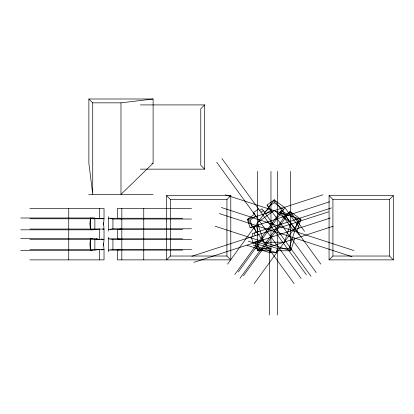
<?xml version="1.0" encoding="UTF-8"?>
<svg xmlns="http://www.w3.org/2000/svg" width="414" height="414" viewBox="0 0 414 414"><rect width="100%" height="100%" fill="white"/><g stroke="black" fill="none" stroke-linecap="round" stroke-linejoin="round"><path stroke-width="0.62" d="M89.931 223.824L90.402 218.245M89.931 244.379L90.402 238.8M103.505 224.968L104.028 218.768L104.028 208.49L29.86 208.49M103.505 245.523L104.028 239.323L104.028 229.046L103.505 222.846M294.815 238.112L290.695 250.775L277.38 250.775L276.045 252.618L269.623 252.618L270.958 248.498L259.293 248.498L257.643 250.775L254.957 242.511L253.202 243.075L251.22 236.968M276.045 252.618L277.38 248.498L289.044 248.498L290.695 250.775L215.187 226.241M289.044 248.498L298.24 220.207L300.911 219.337L290.142 211.513L286.638 214.054L239.97 278.291M296.797 232L300.911 219.337L225.402 194.803M227.503 264.142L274.171 199.91L284.941 207.735L299.363 227.586M234.774 274.513L281.106 210.742M238.273 271.972L284.941 207.735M243.468 275.745L290.142 211.513L304.559 231.359M269.623 252.618L270.29 251.696M254.243 283.574L300.911 219.337M204.635 104.913L200.78 108.763L200.78 165.289L204.635 169.145L204.635 104.913L140.398 104.913M230.789 259.878L226.934 256.028L170.408 256.028L166.552 259.878L166.552 195.646L230.789 195.646L230.789 259.878L117.374 259.878L117.374 250.118L121.825 249.347M166.552 195.646L170.408 199.501L226.934 199.501L230.789 195.646M329.068 259.878L332.918 256.028L389.445 256.028L393.3 259.878L329.068 259.878L329.068 195.646L393.3 195.646L393.3 259.878M329.068 195.646L332.918 199.501L389.445 199.501L393.3 195.646M153.108 163.225L120.986 194.337L120.986 102.843L153.108 98.993L153.108 163.225L151.819 163.225M266.926 205.173L274.171 199.91L320.84 264.142M269.359 208.496L267.128 205.023L316.229 272.578M258.574 208.966L253.384 212.739L254.46 214.229L247.427 219.337L250.196 227.855M259.656 210.457L261.943 208.791L311.033 276.355M294.095 283.574L247.427 219.337L250.103 220.207L255.893 215.999M260.991 212.294L263.278 210.633M268.112 207.124L274.171 202.72L274.171 199.91M264.36 212.123L269.561 208.345L270.885 210.193L265.7 213.96M253.482 212.667L255.795 216.072M256.266 225.858L250.118 227.612L329.539 201.794M247.427 219.337L322.941 194.803M331.526 207.906L252.1 233.713L252.975 236.404M191.884 256.25L328.483 211.864M193.866 262.362L330.47 217.976M257.643 171.375L257.643 250.775L333.156 226.241M259.293 248.498L257.12 241.807L253.166 242.956M191.547 228.792L112.924 228.792L108.473 229.563L182.646 229.563M121.825 228.792L117.374 229.563L117.374 238.811L121.825 239.582M191.547 249.347L112.924 249.347L108.473 250.118L182.646 250.118M102.807 229.149L104.028 229.046L29.86 229.046M100.975 249.859L104.028 249.601L103.505 243.401M88.87 98.993L92.726 102.843L92.726 194.337L88.87 163.225L88.87 98.993L153.108 98.993M92.726 102.843L120.986 102.843M140.398 169.145L204.635 169.145M88.87 194.337L153.108 194.337M191.547 208.49L117.374 208.49L117.374 218.256L121.825 219.027M20.7 217.997L94.873 217.997L94.873 229.817M182.646 218.256L108.473 218.256L112.924 219.027L191.547 219.027M29.86 218.768L104.028 218.768L99.753 218.411M20.7 229.817L93.6 229.817M20.7 238.552L92.327 238.552M182.646 238.811L108.473 238.811L112.924 239.582L191.547 239.582M29.86 239.323L104.028 239.323L100.975 239.069M29.86 249.601L104.028 249.601L104.028 259.878L29.86 259.878M20.7 250.372L92.327 250.372M257.643 250.775L270.513 250.775M96.095 238.655L97.316 238.759M221.288 207.466L353.975 250.579M219.301 213.577L351.988 256.69M254.713 241.134L277.437 248.519M248.291 241.134L271.015 248.519M253.378 245.254L276.712 252.835M246.956 245.254L270.29 252.835M274.171 202.72L283.606 209.577L280.107 212.118L285.303 215.896L288.801 213.35L298.24 220.207M281.96 210.659L286.638 214.054M285.267 215.849L299.312 235.178M280.071 212.071L294.116 231.4M221.899 158.49L306.324 274.689M216.703 162.262L301.128 278.467M256.188 225.63L258.176 231.736M254.025 226.329L256.012 232.44M250.103 220.207L252.281 226.913M254.263 233.01L255.138 235.701M89.931 223.99L90.402 229.568M89.931 244.545L90.402 250.123M389.445 199.501L389.445 256.028M332.918 199.501L332.918 256.028M290.695 171.375L290.695 250.775M277.38 171.375L277.38 315.007M270.958 171.375L270.958 250.128M269.623 250.775L269.623 315.007M226.934 199.501L226.934 256.028M170.408 199.501L170.408 256.028M143.756 208.49L143.756 259.878M121.825 208.49L121.825 259.878M112.924 219.027L112.924 228.792M112.924 239.582L112.924 249.347M108.473 216.713L108.473 231.105M108.473 237.269L108.473 251.66M99.577 208.49L99.577 218.768L90.423 217.997L90.423 229.817L99.577 229.046L99.577 239.323L90.423 238.552L90.423 250.372L99.577 249.601L99.577 259.878M94.873 238.552L94.873 250.372M68.745 208.49L68.745 259.878M290.845 222.608L284.48 242.216L263.863 242.216L257.492 222.608L274.171 210.493L290.845 222.608"/></g></svg>
